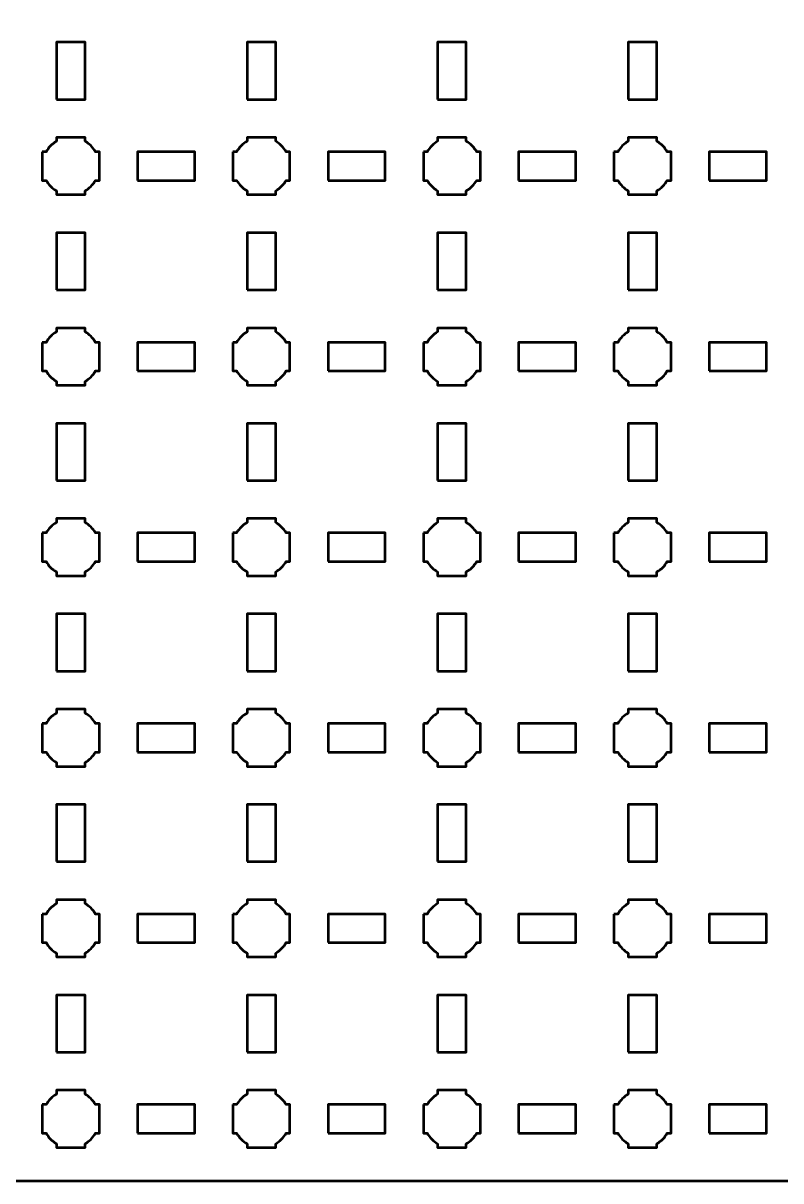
# Model space of a CAD drawing. Header units: centimetres. Extents: x -40.1 to 19.1, y -39.5 to 9.8.
# Drawn here: x 4 to 11.95, y -39.5 to -27.35 of the extents above; entities that cross this region are included whole.
import ezdxf

# ---------------------------------------------------------------- set-up
doc = ezdxf.new("R2010")
doc.units = ezdxf.units.CM
doc.header["$MEASUREMENT"] = 0
doc.layers.add('Layer 1', color=7, linetype='Continuous')

msp = doc.modelspace()

# ---------------------------------------------------------------- linework, layer by layer
at = {"layer": 'Layer 1', "color": 250, "lineweight": 53}
for points in [[(4.35, -28.15), (4.65, -28.15), (4.65, -27.55), (4.35, -27.55), (4.35, -28.15)], [(6.35, -28.15), (6.65, -28.15), (6.65, -27.55), (6.35, -27.55), (6.35, -28.15)], [(8.35, -28.15), (8.65, -28.15), (8.65, -27.55), (8.35, -27.55), (8.35, -28.15)], [(10.35, -28.15), (10.65, -28.15), (10.65, -27.55), (10.35, -27.55), (10.35, -28.15)], [(5.2, -29), (5.8, -29), (5.8, -28.7), (5.2, -28.7), (5.2, -29)], [(7.2, -29), (7.8, -29), (7.8, -28.7), (7.2, -28.7), (7.2, -29)], [(9.2, -29), (9.8, -29), (9.8, -28.7), (9.2, -28.7), (9.2, -29)], [(11.2, -29), (11.8, -29), (11.8, -28.7), (11.2, -28.7), (11.2, -29)], [(4.35, -30.15), (4.65, -30.15), (4.65, -29.55), (4.35, -29.55), (4.35, -30.15)], [(6.35, -30.15), (6.65, -30.15), (6.65, -29.55), (6.35, -29.55), (6.35, -30.15)], [(8.35, -30.15), (8.65, -30.15), (8.65, -29.55), (8.35, -29.55), (8.35, -30.15)], [(10.35, -30.15), (10.65, -30.15), (10.65, -29.55), (10.35, -29.55), (10.35, -30.15)], [(5.2, -31), (5.8, -31), (5.8, -30.7), (5.2, -30.7), (5.2, -31)], [(7.2, -31), (7.8, -31), (7.8, -30.7), (7.2, -30.7), (7.2, -31)], [(9.2, -31), (9.8, -31), (9.8, -30.7), (9.2, -30.7), (9.2, -31)], [(11.2, -31), (11.8, -31), (11.8, -30.7), (11.2, -30.7), (11.2, -31)], [(4.35, -32.15), (4.65, -32.15), (4.65, -31.55), (4.35, -31.55), (4.35, -32.15)], [(6.35, -32.15), (6.65, -32.15), (6.65, -31.55), (6.35, -31.55), (6.35, -32.15)], [(8.35, -32.15), (8.65, -32.15), (8.65, -31.55), (8.35, -31.55), (8.35, -32.15)], [(10.35, -32.15), (10.65, -32.15), (10.65, -31.55), (10.35, -31.55), (10.35, -32.15)], [(5.2, -33), (5.8, -33), (5.8, -32.7), (5.2, -32.7), (5.2, -33)], [(7.2, -33), (7.8, -33), (7.8, -32.7), (7.2, -32.7), (7.2, -33)], [(9.2, -33), (9.8, -33), (9.8, -32.7), (9.2, -32.7), (9.2, -33)], [(11.2, -33), (11.8, -33), (11.8, -32.7), (11.2, -32.7), (11.2, -33)], [(4.35, -34.15), (4.65, -34.15), (4.65, -33.55), (4.35, -33.55), (4.35, -34.15)], [(6.35, -34.15), (6.65, -34.15), (6.65, -33.55), (6.35, -33.55), (6.35, -34.15)], [(8.35, -34.15), (8.65, -34.15), (8.65, -33.55), (8.35, -33.55), (8.35, -34.15)], [(10.35, -34.15), (10.65, -34.15), (10.65, -33.55), (10.35, -33.55), (10.35, -34.15)], [(5.2, -35), (5.8, -35), (5.8, -34.7), (5.2, -34.7), (5.2, -35)], [(7.2, -35), (7.8, -35), (7.8, -34.7), (7.2, -34.7), (7.2, -35)], [(9.2, -35), (9.8, -35), (9.8, -34.7), (9.2, -34.7), (9.2, -35)], [(11.2, -35), (11.8, -35), (11.8, -34.7), (11.2, -34.7), (11.2, -35)], [(4.35, -36.15), (4.65, -36.15), (4.65, -35.55), (4.35, -35.55), (4.35, -36.15)], [(6.35, -36.15), (6.65, -36.15), (6.65, -35.55), (6.35, -35.55), (6.35, -36.15)], [(8.35, -36.15), (8.65, -36.15), (8.65, -35.55), (8.35, -35.55), (8.35, -36.15)], [(10.35, -36.15), (10.65, -36.15), (10.65, -35.55), (10.35, -35.55), (10.35, -36.15)], [(5.2, -37), (5.8, -37), (5.8, -36.7), (5.2, -36.7), (5.2, -37)], [(7.2, -37), (7.8, -37), (7.8, -36.7), (7.2, -36.7), (7.2, -37)], [(9.2, -37), (9.8, -37), (9.8, -36.7), (9.2, -36.7), (9.2, -37)], [(11.2, -37), (11.8, -37), (11.8, -36.7), (11.2, -36.7), (11.2, -37)], [(4.35, -38.15), (4.65, -38.15), (4.65, -37.55), (4.35, -37.55), (4.35, -38.15)], [(6.35, -38.15), (6.65, -38.15), (6.65, -37.55), (6.35, -37.55), (6.35, -38.15)], [(8.35, -38.15), (8.65, -38.15), (8.65, -37.55), (8.35, -37.55), (8.35, -38.15)], [(10.35, -38.15), (10.65, -38.15), (10.65, -37.55), (10.35, -37.55), (10.35, -38.15)], [(5.2, -39), (5.8, -39), (5.8, -38.7), (5.2, -38.7), (5.2, -39)], [(7.2, -39), (7.8, -39), (7.8, -38.7), (7.2, -38.7), (7.2, -39)], [(9.2, -39), (9.8, -39), (9.8, -38.7), (9.2, -38.7), (9.2, -39)], [(11.2, -39), (11.8, -39), (11.8, -38.7), (11.2, -38.7), (11.2, -39)]]:
    msp.add_lwpolyline(points, close=True, dxfattribs=at)
msp.add_open_spline([(-40.15, -39), (-40.15, -39), (-40.15, 9.3), (-40.15, 9.3), (-40.15, 9.3), (-40.15, 9.57609), (-39.92609, 9.8), (-39.65, 9.8), (-39.65, 9.8), (-39.65, 9.8), (18.65, 9.8), (18.65, 9.8), (18.65, 9.8), (18.92609, 9.8), (19.15, 9.57609), (19.15, 9.3), (19.15, 9.3), (19.15, 9.3), (19.15, -39), (19.15, -39), (19.15, -39), (19.15, -39.27609), (18.92609, -39.5), (18.65, -39.5), (18.65, -39.5), (18.65, -39.5), (-39.65, -39.5), (-39.65, -39.5), (-39.65, -39.5), (-39.92609, -39.5), (-40.15, -39.27609), (-40.15, -39)], degree=3, knots=[0, 0, 0, 0, 0.125, 0.125, 0.125, 0.125, 0.25, 0.25, 0.25, 0.25, 0.375, 0.375, 0.375, 0.375, 0.5, 0.5, 0.5, 0.5, 0.625, 0.625, 0.625, 0.625, 0.75, 0.75, 0.75, 0.75, 0.875, 0.875, 0.875, 0.875, 1, 1, 1, 1], dxfattribs=at)
at = {"layer": 'Layer 1', "lineweight": 53}
for points in [[(4.2, -28.7), (4.2, -28.7), (4.24015, -28.7), (4.24015, -28.7), (4.24015, -28.7), (4.2665, -28.65447), (4.30447, -28.6165), (4.35, -28.59015), (4.35, -28.59015), (4.35, -28.59015), (4.35, -28.55), (4.35, -28.55), (4.35, -28.55), (4.35, -28.55), (4.5, -28.55), (4.5, -28.55), (4.5, -28.55), (4.5, -28.55), (4.65, -28.55), (4.65, -28.55), (4.65, -28.55), (4.65, -28.55), (4.65, -28.59015), (4.65, -28.59015), (4.65, -28.59015), (4.69553, -28.6165), (4.7335, -28.65447), (4.75985, -28.7), (4.75985, -28.7), (4.75985, -28.7), (4.8, -28.7), (4.8, -28.7), (4.8, -28.7), (4.8, -28.7), (4.8, -28.85), (4.8, -28.85), (4.8, -28.85), (4.8, -28.85), (4.8, -29), (4.8, -29), (4.8, -29), (4.8, -29), (4.75985, -29), (4.75985, -29), (4.75985, -29), (4.7335, -29.04553), (4.69553, -29.0835), (4.65, -29.10985), (4.65, -29.10985), (4.65, -29.10985), (4.65, -29.15), (4.65, -29.15), (4.65, -29.15), (4.65, -29.15), (4.5, -29.15), (4.5, -29.15), (4.5, -29.15), (4.5, -29.15), (4.35, -29.15), (4.35, -29.15), (4.35, -29.15), (4.35, -29.15), (4.35, -29.10985), (4.35, -29.10985), (4.35, -29.10985), (4.30447, -29.0835), (4.2665, -29.04553), (4.24015, -29), (4.24015, -29), (4.24015, -29), (4.2, -29), (4.2, -29), (4.2, -29), (4.2, -29), (4.2, -28.85), (4.2, -28.85), (4.2, -28.85), (4.2, -28.85), (4.2, -28.7), (4.2, -28.7)], [(6.2, -28.7), (6.2, -28.7), (6.24015, -28.7), (6.24015, -28.7), (6.24015, -28.7), (6.2665, -28.65447), (6.30447, -28.6165), (6.35, -28.59015), (6.35, -28.59015), (6.35, -28.59015), (6.35, -28.55), (6.35, -28.55), (6.35, -28.55), (6.35, -28.55), (6.5, -28.55), (6.5, -28.55), (6.5, -28.55), (6.5, -28.55), (6.65, -28.55), (6.65, -28.55), (6.65, -28.55), (6.65, -28.55), (6.65, -28.59015), (6.65, -28.59015), (6.65, -28.59015), (6.69553, -28.6165), (6.7335, -28.65447), (6.75985, -28.7), (6.75985, -28.7), (6.75985, -28.7), (6.8, -28.7), (6.8, -28.7), (6.8, -28.7), (6.8, -28.7), (6.8, -28.85), (6.8, -28.85), (6.8, -28.85), (6.8, -28.85), (6.8, -29), (6.8, -29), (6.8, -29), (6.8, -29), (6.75985, -29), (6.75985, -29), (6.75985, -29), (6.7335, -29.04553), (6.69553, -29.0835), (6.65, -29.10985), (6.65, -29.10985), (6.65, -29.10985), (6.65, -29.15), (6.65, -29.15), (6.65, -29.15), (6.65, -29.15), (6.5, -29.15), (6.5, -29.15), (6.5, -29.15), (6.5, -29.15), (6.35, -29.15), (6.35, -29.15), (6.35, -29.15), (6.35, -29.15), (6.35, -29.10985), (6.35, -29.10985), (6.35, -29.10985), (6.30447, -29.0835), (6.2665, -29.04553), (6.24015, -29), (6.24015, -29), (6.24015, -29), (6.2, -29), (6.2, -29), (6.2, -29), (6.2, -29), (6.2, -28.85), (6.2, -28.85), (6.2, -28.85), (6.2, -28.85), (6.2, -28.7), (6.2, -28.7)], [(8.2, -28.7), (8.2, -28.7), (8.24015, -28.7), (8.24015, -28.7), (8.24015, -28.7), (8.2665, -28.65447), (8.30447, -28.6165), (8.35, -28.59015), (8.35, -28.59015), (8.35, -28.59015), (8.35, -28.55), (8.35, -28.55), (8.35, -28.55), (8.35, -28.55), (8.5, -28.55), (8.5, -28.55), (8.5, -28.55), (8.5, -28.55), (8.65, -28.55), (8.65, -28.55), (8.65, -28.55), (8.65, -28.55), (8.65, -28.59015), (8.65, -28.59015), (8.65, -28.59015), (8.69553, -28.6165), (8.7335, -28.65447), (8.75985, -28.7), (8.75985, -28.7), (8.75985, -28.7), (8.8, -28.7), (8.8, -28.7), (8.8, -28.7), (8.8, -28.7), (8.8, -28.85), (8.8, -28.85), (8.8, -28.85), (8.8, -28.85), (8.8, -29), (8.8, -29), (8.8, -29), (8.8, -29), (8.75985, -29), (8.75985, -29), (8.75985, -29), (8.7335, -29.04553), (8.69553, -29.0835), (8.65, -29.10985), (8.65, -29.10985), (8.65, -29.10985), (8.65, -29.15), (8.65, -29.15), (8.65, -29.15), (8.65, -29.15), (8.5, -29.15), (8.5, -29.15), (8.5, -29.15), (8.5, -29.15), (8.35, -29.15), (8.35, -29.15), (8.35, -29.15), (8.35, -29.15), (8.35, -29.10985), (8.35, -29.10985), (8.35, -29.10985), (8.30447, -29.0835), (8.2665, -29.04553), (8.24015, -29), (8.24015, -29), (8.24015, -29), (8.2, -29), (8.2, -29), (8.2, -29), (8.2, -29), (8.2, -28.85), (8.2, -28.85), (8.2, -28.85), (8.2, -28.85), (8.2, -28.7), (8.2, -28.7)], [(10.2, -28.7), (10.2, -28.7), (10.24015, -28.7), (10.24015, -28.7), (10.24015, -28.7), (10.2665, -28.65447), (10.30447, -28.6165), (10.35, -28.59015), (10.35, -28.59015), (10.35, -28.59015), (10.35, -28.55), (10.35, -28.55), (10.35, -28.55), (10.35, -28.55), (10.5, -28.55), (10.5, -28.55), (10.5, -28.55), (10.5, -28.55), (10.65, -28.55), (10.65, -28.55), (10.65, -28.55), (10.65, -28.55), (10.65, -28.59015), (10.65, -28.59015), (10.65, -28.59015), (10.69553, -28.6165), (10.7335, -28.65447), (10.75985, -28.7), (10.75985, -28.7), (10.75985, -28.7), (10.8, -28.7), (10.8, -28.7), (10.8, -28.7), (10.8, -28.7), (10.8, -28.85), (10.8, -28.85), (10.8, -28.85), (10.8, -28.85), (10.8, -29), (10.8, -29), (10.8, -29), (10.8, -29), (10.75985, -29), (10.75985, -29), (10.75985, -29), (10.7335, -29.04553), (10.69553, -29.0835), (10.65, -29.10985), (10.65, -29.10985), (10.65, -29.10985), (10.65, -29.15), (10.65, -29.15), (10.65, -29.15), (10.65, -29.15), (10.5, -29.15), (10.5, -29.15), (10.5, -29.15), (10.5, -29.15), (10.35, -29.15), (10.35, -29.15), (10.35, -29.15), (10.35, -29.15), (10.35, -29.10985), (10.35, -29.10985), (10.35, -29.10985), (10.30447, -29.0835), (10.2665, -29.04553), (10.24015, -29), (10.24015, -29), (10.24015, -29), (10.2, -29), (10.2, -29), (10.2, -29), (10.2, -29), (10.2, -28.85), (10.2, -28.85), (10.2, -28.85), (10.2, -28.85), (10.2, -28.7), (10.2, -28.7)], [(4.2, -30.7), (4.2, -30.7), (4.24015, -30.7), (4.24015, -30.7), (4.24015, -30.7), (4.2665, -30.65447), (4.30447, -30.6165), (4.35, -30.59015), (4.35, -30.59015), (4.35, -30.59015), (4.35, -30.55), (4.35, -30.55), (4.35, -30.55), (4.35, -30.55), (4.5, -30.55), (4.5, -30.55), (4.5, -30.55), (4.5, -30.55), (4.65, -30.55), (4.65, -30.55), (4.65, -30.55), (4.65, -30.55), (4.65, -30.59015), (4.65, -30.59015), (4.65, -30.59015), (4.69553, -30.6165), (4.7335, -30.65447), (4.75985, -30.7), (4.75985, -30.7), (4.75985, -30.7), (4.8, -30.7), (4.8, -30.7), (4.8, -30.7), (4.8, -30.7), (4.8, -30.85), (4.8, -30.85), (4.8, -30.85), (4.8, -30.85), (4.8, -31), (4.8, -31), (4.8, -31), (4.8, -31), (4.75985, -31), (4.75985, -31), (4.75985, -31), (4.7335, -31.04553), (4.69553, -31.0835), (4.65, -31.10985), (4.65, -31.10985), (4.65, -31.10985), (4.65, -31.15), (4.65, -31.15), (4.65, -31.15), (4.65, -31.15), (4.5, -31.15), (4.5, -31.15), (4.5, -31.15), (4.5, -31.15), (4.35, -31.15), (4.35, -31.15), (4.35, -31.15), (4.35, -31.15), (4.35, -31.10985), (4.35, -31.10985), (4.35, -31.10985), (4.30447, -31.0835), (4.2665, -31.04553), (4.24015, -31), (4.24015, -31), (4.24015, -31), (4.2, -31), (4.2, -31), (4.2, -31), (4.2, -31), (4.2, -30.85), (4.2, -30.85), (4.2, -30.85), (4.2, -30.85), (4.2, -30.7), (4.2, -30.7)], [(6.2, -30.7), (6.2, -30.7), (6.24015, -30.7), (6.24015, -30.7), (6.24015, -30.7), (6.2665, -30.65447), (6.30447, -30.6165), (6.35, -30.59015), (6.35, -30.59015), (6.35, -30.59015), (6.35, -30.55), (6.35, -30.55), (6.35, -30.55), (6.35, -30.55), (6.5, -30.55), (6.5, -30.55), (6.5, -30.55), (6.5, -30.55), (6.65, -30.55), (6.65, -30.55), (6.65, -30.55), (6.65, -30.55), (6.65, -30.59015), (6.65, -30.59015), (6.65, -30.59015), (6.69553, -30.6165), (6.7335, -30.65447), (6.75985, -30.7), (6.75985, -30.7), (6.75985, -30.7), (6.8, -30.7), (6.8, -30.7), (6.8, -30.7), (6.8, -30.7), (6.8, -30.85), (6.8, -30.85), (6.8, -30.85), (6.8, -30.85), (6.8, -31), (6.8, -31), (6.8, -31), (6.8, -31), (6.75985, -31), (6.75985, -31), (6.75985, -31), (6.7335, -31.04553), (6.69553, -31.0835), (6.65, -31.10985), (6.65, -31.10985), (6.65, -31.10985), (6.65, -31.15), (6.65, -31.15), (6.65, -31.15), (6.65, -31.15), (6.5, -31.15), (6.5, -31.15), (6.5, -31.15), (6.5, -31.15), (6.35, -31.15), (6.35, -31.15), (6.35, -31.15), (6.35, -31.15), (6.35, -31.10985), (6.35, -31.10985), (6.35, -31.10985), (6.30447, -31.0835), (6.2665, -31.04553), (6.24015, -31), (6.24015, -31), (6.24015, -31), (6.2, -31), (6.2, -31), (6.2, -31), (6.2, -31), (6.2, -30.85), (6.2, -30.85), (6.2, -30.85), (6.2, -30.85), (6.2, -30.7), (6.2, -30.7)], [(8.2, -30.7), (8.2, -30.7), (8.24015, -30.7), (8.24015, -30.7), (8.24015, -30.7), (8.2665, -30.65447), (8.30447, -30.6165), (8.35, -30.59015), (8.35, -30.59015), (8.35, -30.59015), (8.35, -30.55), (8.35, -30.55), (8.35, -30.55), (8.35, -30.55), (8.5, -30.55), (8.5, -30.55), (8.5, -30.55), (8.5, -30.55), (8.65, -30.55), (8.65, -30.55), (8.65, -30.55), (8.65, -30.55), (8.65, -30.59015), (8.65, -30.59015), (8.65, -30.59015), (8.69553, -30.6165), (8.7335, -30.65447), (8.75985, -30.7), (8.75985, -30.7), (8.75985, -30.7), (8.8, -30.7), (8.8, -30.7), (8.8, -30.7), (8.8, -30.7), (8.8, -30.85), (8.8, -30.85), (8.8, -30.85), (8.8, -30.85), (8.8, -31), (8.8, -31), (8.8, -31), (8.8, -31), (8.75985, -31), (8.75985, -31), (8.75985, -31), (8.7335, -31.04553), (8.69553, -31.0835), (8.65, -31.10985), (8.65, -31.10985), (8.65, -31.10985), (8.65, -31.15), (8.65, -31.15), (8.65, -31.15), (8.65, -31.15), (8.5, -31.15), (8.5, -31.15), (8.5, -31.15), (8.5, -31.15), (8.35, -31.15), (8.35, -31.15), (8.35, -31.15), (8.35, -31.15), (8.35, -31.10985), (8.35, -31.10985), (8.35, -31.10985), (8.30447, -31.0835), (8.2665, -31.04553), (8.24015, -31), (8.24015, -31), (8.24015, -31), (8.2, -31), (8.2, -31), (8.2, -31), (8.2, -31), (8.2, -30.85), (8.2, -30.85), (8.2, -30.85), (8.2, -30.85), (8.2, -30.7), (8.2, -30.7)], [(10.2, -30.7), (10.2, -30.7), (10.24015, -30.7), (10.24015, -30.7), (10.24015, -30.7), (10.2665, -30.65447), (10.30447, -30.6165), (10.35, -30.59015), (10.35, -30.59015), (10.35, -30.59015), (10.35, -30.55), (10.35, -30.55), (10.35, -30.55), (10.35, -30.55), (10.5, -30.55), (10.5, -30.55), (10.5, -30.55), (10.5, -30.55), (10.65, -30.55), (10.65, -30.55), (10.65, -30.55), (10.65, -30.55), (10.65, -30.59015), (10.65, -30.59015), (10.65, -30.59015), (10.69553, -30.6165), (10.7335, -30.65447), (10.75985, -30.7), (10.75985, -30.7), (10.75985, -30.7), (10.8, -30.7), (10.8, -30.7), (10.8, -30.7), (10.8, -30.7), (10.8, -30.85), (10.8, -30.85), (10.8, -30.85), (10.8, -30.85), (10.8, -31), (10.8, -31), (10.8, -31), (10.8, -31), (10.75985, -31), (10.75985, -31), (10.75985, -31), (10.7335, -31.04553), (10.69553, -31.0835), (10.65, -31.10985), (10.65, -31.10985), (10.65, -31.10985), (10.65, -31.15), (10.65, -31.15), (10.65, -31.15), (10.65, -31.15), (10.5, -31.15), (10.5, -31.15), (10.5, -31.15), (10.5, -31.15), (10.35, -31.15), (10.35, -31.15), (10.35, -31.15), (10.35, -31.15), (10.35, -31.10985), (10.35, -31.10985), (10.35, -31.10985), (10.30447, -31.0835), (10.2665, -31.04553), (10.24015, -31), (10.24015, -31), (10.24015, -31), (10.2, -31), (10.2, -31), (10.2, -31), (10.2, -31), (10.2, -30.85), (10.2, -30.85), (10.2, -30.85), (10.2, -30.85), (10.2, -30.7), (10.2, -30.7)], [(4.2, -32.7), (4.2, -32.7), (4.24015, -32.7), (4.24015, -32.7), (4.24015, -32.7), (4.2665, -32.65447), (4.30447, -32.6165), (4.35, -32.59015), (4.35, -32.59015), (4.35, -32.59015), (4.35, -32.55), (4.35, -32.55), (4.35, -32.55), (4.35, -32.55), (4.5, -32.55), (4.5, -32.55), (4.5, -32.55), (4.5, -32.55), (4.65, -32.55), (4.65, -32.55), (4.65, -32.55), (4.65, -32.55), (4.65, -32.59015), (4.65, -32.59015), (4.65, -32.59015), (4.69553, -32.6165), (4.7335, -32.65447), (4.75985, -32.7), (4.75985, -32.7), (4.75985, -32.7), (4.8, -32.7), (4.8, -32.7), (4.8, -32.7), (4.8, -32.7), (4.8, -32.85), (4.8, -32.85), (4.8, -32.85), (4.8, -32.85), (4.8, -33), (4.8, -33), (4.8, -33), (4.8, -33), (4.75985, -33), (4.75985, -33), (4.75985, -33), (4.7335, -33.04553), (4.69553, -33.0835), (4.65, -33.10985), (4.65, -33.10985), (4.65, -33.10985), (4.65, -33.15), (4.65, -33.15), (4.65, -33.15), (4.65, -33.15), (4.5, -33.15), (4.5, -33.15), (4.5, -33.15), (4.5, -33.15), (4.35, -33.15), (4.35, -33.15), (4.35, -33.15), (4.35, -33.15), (4.35, -33.10985), (4.35, -33.10985), (4.35, -33.10985), (4.30447, -33.0835), (4.2665, -33.04553), (4.24015, -33), (4.24015, -33), (4.24015, -33), (4.2, -33), (4.2, -33), (4.2, -33), (4.2, -33), (4.2, -32.85), (4.2, -32.85), (4.2, -32.85), (4.2, -32.85), (4.2, -32.7), (4.2, -32.7)], [(6.2, -32.7), (6.2, -32.7), (6.24015, -32.7), (6.24015, -32.7), (6.24015, -32.7), (6.2665, -32.65447), (6.30447, -32.6165), (6.35, -32.59015), (6.35, -32.59015), (6.35, -32.59015), (6.35, -32.55), (6.35, -32.55), (6.35, -32.55), (6.35, -32.55), (6.5, -32.55), (6.5, -32.55), (6.5, -32.55), (6.5, -32.55), (6.65, -32.55), (6.65, -32.55), (6.65, -32.55), (6.65, -32.55), (6.65, -32.59015), (6.65, -32.59015), (6.65, -32.59015), (6.69553, -32.6165), (6.7335, -32.65447), (6.75985, -32.7), (6.75985, -32.7), (6.75985, -32.7), (6.8, -32.7), (6.8, -32.7), (6.8, -32.7), (6.8, -32.7), (6.8, -32.85), (6.8, -32.85), (6.8, -32.85), (6.8, -32.85), (6.8, -33), (6.8, -33), (6.8, -33), (6.8, -33), (6.75985, -33), (6.75985, -33), (6.75985, -33), (6.7335, -33.04553), (6.69553, -33.0835), (6.65, -33.10985), (6.65, -33.10985), (6.65, -33.10985), (6.65, -33.15), (6.65, -33.15), (6.65, -33.15), (6.65, -33.15), (6.5, -33.15), (6.5, -33.15), (6.5, -33.15), (6.5, -33.15), (6.35, -33.15), (6.35, -33.15), (6.35, -33.15), (6.35, -33.15), (6.35, -33.10985), (6.35, -33.10985), (6.35, -33.10985), (6.30447, -33.0835), (6.2665, -33.04553), (6.24015, -33), (6.24015, -33), (6.24015, -33), (6.2, -33), (6.2, -33), (6.2, -33), (6.2, -33), (6.2, -32.85), (6.2, -32.85), (6.2, -32.85), (6.2, -32.85), (6.2, -32.7), (6.2, -32.7)], [(8.2, -32.7), (8.2, -32.7), (8.24015, -32.7), (8.24015, -32.7), (8.24015, -32.7), (8.2665, -32.65447), (8.30447, -32.6165), (8.35, -32.59015), (8.35, -32.59015), (8.35, -32.59015), (8.35, -32.55), (8.35, -32.55), (8.35, -32.55), (8.35, -32.55), (8.5, -32.55), (8.5, -32.55), (8.5, -32.55), (8.5, -32.55), (8.65, -32.55), (8.65, -32.55), (8.65, -32.55), (8.65, -32.55), (8.65, -32.59015), (8.65, -32.59015), (8.65, -32.59015), (8.69553, -32.6165), (8.7335, -32.65447), (8.75985, -32.7), (8.75985, -32.7), (8.75985, -32.7), (8.8, -32.7), (8.8, -32.7), (8.8, -32.7), (8.8, -32.7), (8.8, -32.85), (8.8, -32.85), (8.8, -32.85), (8.8, -32.85), (8.8, -33), (8.8, -33), (8.8, -33), (8.8, -33), (8.75985, -33), (8.75985, -33), (8.75985, -33), (8.7335, -33.04553), (8.69553, -33.0835), (8.65, -33.10985), (8.65, -33.10985), (8.65, -33.10985), (8.65, -33.15), (8.65, -33.15), (8.65, -33.15), (8.65, -33.15), (8.5, -33.15), (8.5, -33.15), (8.5, -33.15), (8.5, -33.15), (8.35, -33.15), (8.35, -33.15), (8.35, -33.15), (8.35, -33.15), (8.35, -33.10985), (8.35, -33.10985), (8.35, -33.10985), (8.30447, -33.0835), (8.2665, -33.04553), (8.24015, -33), (8.24015, -33), (8.24015, -33), (8.2, -33), (8.2, -33), (8.2, -33), (8.2, -33), (8.2, -32.85), (8.2, -32.85), (8.2, -32.85), (8.2, -32.85), (8.2, -32.7), (8.2, -32.7)], [(10.2, -32.7), (10.2, -32.7), (10.24015, -32.7), (10.24015, -32.7), (10.24015, -32.7), (10.2665, -32.65447), (10.30447, -32.6165), (10.35, -32.59015), (10.35, -32.59015), (10.35, -32.59015), (10.35, -32.55), (10.35, -32.55), (10.35, -32.55), (10.35, -32.55), (10.5, -32.55), (10.5, -32.55), (10.5, -32.55), (10.5, -32.55), (10.65, -32.55), (10.65, -32.55), (10.65, -32.55), (10.65, -32.55), (10.65, -32.59015), (10.65, -32.59015), (10.65, -32.59015), (10.69553, -32.6165), (10.7335, -32.65447), (10.75985, -32.7), (10.75985, -32.7), (10.75985, -32.7), (10.8, -32.7), (10.8, -32.7), (10.8, -32.7), (10.8, -32.7), (10.8, -32.85), (10.8, -32.85), (10.8, -32.85), (10.8, -32.85), (10.8, -33), (10.8, -33), (10.8, -33), (10.8, -33), (10.75985, -33), (10.75985, -33), (10.75985, -33), (10.7335, -33.04553), (10.69553, -33.0835), (10.65, -33.10985), (10.65, -33.10985), (10.65, -33.10985), (10.65, -33.15), (10.65, -33.15), (10.65, -33.15), (10.65, -33.15), (10.5, -33.15), (10.5, -33.15), (10.5, -33.15), (10.5, -33.15), (10.35, -33.15), (10.35, -33.15), (10.35, -33.15), (10.35, -33.15), (10.35, -33.10985), (10.35, -33.10985), (10.35, -33.10985), (10.30447, -33.0835), (10.2665, -33.04553), (10.24015, -33), (10.24015, -33), (10.24015, -33), (10.2, -33), (10.2, -33), (10.2, -33), (10.2, -33), (10.2, -32.85), (10.2, -32.85), (10.2, -32.85), (10.2, -32.85), (10.2, -32.7), (10.2, -32.7)], [(4.2, -34.7), (4.2, -34.7), (4.24015, -34.7), (4.24015, -34.7), (4.24015, -34.7), (4.2665, -34.65447), (4.30447, -34.6165), (4.35, -34.59015), (4.35, -34.59015), (4.35, -34.59015), (4.35, -34.55), (4.35, -34.55), (4.35, -34.55), (4.35, -34.55), (4.5, -34.55), (4.5, -34.55), (4.5, -34.55), (4.5, -34.55), (4.65, -34.55), (4.65, -34.55), (4.65, -34.55), (4.65, -34.55), (4.65, -34.59015), (4.65, -34.59015), (4.65, -34.59015), (4.69553, -34.6165), (4.7335, -34.65447), (4.75985, -34.7), (4.75985, -34.7), (4.75985, -34.7), (4.8, -34.7), (4.8, -34.7), (4.8, -34.7), (4.8, -34.7), (4.8, -34.85), (4.8, -34.85), (4.8, -34.85), (4.8, -34.85), (4.8, -35), (4.8, -35), (4.8, -35), (4.8, -35), (4.75985, -35), (4.75985, -35), (4.75985, -35), (4.7335, -35.04553), (4.69553, -35.0835), (4.65, -35.10985), (4.65, -35.10985), (4.65, -35.10985), (4.65, -35.15), (4.65, -35.15), (4.65, -35.15), (4.65, -35.15), (4.5, -35.15), (4.5, -35.15), (4.5, -35.15), (4.5, -35.15), (4.35, -35.15), (4.35, -35.15), (4.35, -35.15), (4.35, -35.15), (4.35, -35.10985), (4.35, -35.10985), (4.35, -35.10985), (4.30447, -35.0835), (4.2665, -35.04553), (4.24015, -35), (4.24015, -35), (4.24015, -35), (4.2, -35), (4.2, -35), (4.2, -35), (4.2, -35), (4.2, -34.85), (4.2, -34.85), (4.2, -34.85), (4.2, -34.85), (4.2, -34.7), (4.2, -34.7)], [(6.2, -34.7), (6.2, -34.7), (6.24015, -34.7), (6.24015, -34.7), (6.24015, -34.7), (6.2665, -34.65447), (6.30447, -34.6165), (6.35, -34.59015), (6.35, -34.59015), (6.35, -34.59015), (6.35, -34.55), (6.35, -34.55), (6.35, -34.55), (6.35, -34.55), (6.5, -34.55), (6.5, -34.55), (6.5, -34.55), (6.5, -34.55), (6.65, -34.55), (6.65, -34.55), (6.65, -34.55), (6.65, -34.55), (6.65, -34.59015), (6.65, -34.59015), (6.65, -34.59015), (6.69553, -34.6165), (6.7335, -34.65447), (6.75985, -34.7), (6.75985, -34.7), (6.75985, -34.7), (6.8, -34.7), (6.8, -34.7), (6.8, -34.7), (6.8, -34.7), (6.8, -34.85), (6.8, -34.85), (6.8, -34.85), (6.8, -34.85), (6.8, -35), (6.8, -35), (6.8, -35), (6.8, -35), (6.75985, -35), (6.75985, -35), (6.75985, -35), (6.7335, -35.04553), (6.69553, -35.0835), (6.65, -35.10985), (6.65, -35.10985), (6.65, -35.10985), (6.65, -35.15), (6.65, -35.15), (6.65, -35.15), (6.65, -35.15), (6.5, -35.15), (6.5, -35.15), (6.5, -35.15), (6.5, -35.15), (6.35, -35.15), (6.35, -35.15), (6.35, -35.15), (6.35, -35.15), (6.35, -35.10985), (6.35, -35.10985), (6.35, -35.10985), (6.30447, -35.0835), (6.2665, -35.04553), (6.24015, -35), (6.24015, -35), (6.24015, -35), (6.2, -35), (6.2, -35), (6.2, -35), (6.2, -35), (6.2, -34.85), (6.2, -34.85), (6.2, -34.85), (6.2, -34.85), (6.2, -34.7), (6.2, -34.7)], [(8.2, -34.7), (8.2, -34.7), (8.24015, -34.7), (8.24015, -34.7), (8.24015, -34.7), (8.2665, -34.65447), (8.30447, -34.6165), (8.35, -34.59015), (8.35, -34.59015), (8.35, -34.59015), (8.35, -34.55), (8.35, -34.55), (8.35, -34.55), (8.35, -34.55), (8.5, -34.55), (8.5, -34.55), (8.5, -34.55), (8.5, -34.55), (8.65, -34.55), (8.65, -34.55), (8.65, -34.55), (8.65, -34.55), (8.65, -34.59015), (8.65, -34.59015), (8.65, -34.59015), (8.69553, -34.6165), (8.7335, -34.65447), (8.75985, -34.7), (8.75985, -34.7), (8.75985, -34.7), (8.8, -34.7), (8.8, -34.7), (8.8, -34.7), (8.8, -34.7), (8.8, -34.85), (8.8, -34.85), (8.8, -34.85), (8.8, -34.85), (8.8, -35), (8.8, -35), (8.8, -35), (8.8, -35), (8.75985, -35), (8.75985, -35), (8.75985, -35), (8.7335, -35.04553), (8.69553, -35.0835), (8.65, -35.10985), (8.65, -35.10985), (8.65, -35.10985), (8.65, -35.15), (8.65, -35.15), (8.65, -35.15), (8.65, -35.15), (8.5, -35.15), (8.5, -35.15), (8.5, -35.15), (8.5, -35.15), (8.35, -35.15), (8.35, -35.15), (8.35, -35.15), (8.35, -35.15), (8.35, -35.10985), (8.35, -35.10985), (8.35, -35.10985), (8.30447, -35.0835), (8.2665, -35.04553), (8.24015, -35), (8.24015, -35), (8.24015, -35), (8.2, -35), (8.2, -35), (8.2, -35), (8.2, -35), (8.2, -34.85), (8.2, -34.85), (8.2, -34.85), (8.2, -34.85), (8.2, -34.7), (8.2, -34.7)], [(10.2, -34.7), (10.2, -34.7), (10.24015, -34.7), (10.24015, -34.7), (10.24015, -34.7), (10.2665, -34.65447), (10.30447, -34.6165), (10.35, -34.59015), (10.35, -34.59015), (10.35, -34.59015), (10.35, -34.55), (10.35, -34.55), (10.35, -34.55), (10.35, -34.55), (10.5, -34.55), (10.5, -34.55), (10.5, -34.55), (10.5, -34.55), (10.65, -34.55), (10.65, -34.55), (10.65, -34.55), (10.65, -34.55), (10.65, -34.59015), (10.65, -34.59015), (10.65, -34.59015), (10.69553, -34.6165), (10.7335, -34.65447), (10.75985, -34.7), (10.75985, -34.7), (10.75985, -34.7), (10.8, -34.7), (10.8, -34.7), (10.8, -34.7), (10.8, -34.7), (10.8, -34.85), (10.8, -34.85), (10.8, -34.85), (10.8, -34.85), (10.8, -35), (10.8, -35), (10.8, -35), (10.8, -35), (10.75985, -35), (10.75985, -35), (10.75985, -35), (10.7335, -35.04553), (10.69553, -35.0835), (10.65, -35.10985), (10.65, -35.10985), (10.65, -35.10985), (10.65, -35.15), (10.65, -35.15), (10.65, -35.15), (10.65, -35.15), (10.5, -35.15), (10.5, -35.15), (10.5, -35.15), (10.5, -35.15), (10.35, -35.15), (10.35, -35.15), (10.35, -35.15), (10.35, -35.15), (10.35, -35.10985), (10.35, -35.10985), (10.35, -35.10985), (10.30447, -35.0835), (10.2665, -35.04553), (10.24015, -35), (10.24015, -35), (10.24015, -35), (10.2, -35), (10.2, -35), (10.2, -35), (10.2, -35), (10.2, -34.85), (10.2, -34.85), (10.2, -34.85), (10.2, -34.85), (10.2, -34.7), (10.2, -34.7)], [(4.2, -36.7), (4.2, -36.7), (4.24015, -36.7), (4.24015, -36.7), (4.24015, -36.7), (4.2665, -36.65447), (4.30447, -36.6165), (4.35, -36.59015), (4.35, -36.59015), (4.35, -36.59015), (4.35, -36.55), (4.35, -36.55), (4.35, -36.55), (4.35, -36.55), (4.5, -36.55), (4.5, -36.55), (4.5, -36.55), (4.5, -36.55), (4.65, -36.55), (4.65, -36.55), (4.65, -36.55), (4.65, -36.55), (4.65, -36.59015), (4.65, -36.59015), (4.65, -36.59015), (4.69553, -36.6165), (4.7335, -36.65447), (4.75985, -36.7), (4.75985, -36.7), (4.75985, -36.7), (4.8, -36.7), (4.8, -36.7), (4.8, -36.7), (4.8, -36.7), (4.8, -36.85), (4.8, -36.85), (4.8, -36.85), (4.8, -36.85), (4.8, -37), (4.8, -37), (4.8, -37), (4.8, -37), (4.75985, -37), (4.75985, -37), (4.75985, -37), (4.7335, -37.04553), (4.69553, -37.0835), (4.65, -37.10985), (4.65, -37.10985), (4.65, -37.10985), (4.65, -37.15), (4.65, -37.15), (4.65, -37.15), (4.65, -37.15), (4.5, -37.15), (4.5, -37.15), (4.5, -37.15), (4.5, -37.15), (4.35, -37.15), (4.35, -37.15), (4.35, -37.15), (4.35, -37.15), (4.35, -37.10985), (4.35, -37.10985), (4.35, -37.10985), (4.30447, -37.0835), (4.2665, -37.04553), (4.24015, -37), (4.24015, -37), (4.24015, -37), (4.2, -37), (4.2, -37), (4.2, -37), (4.2, -37), (4.2, -36.85), (4.2, -36.85), (4.2, -36.85), (4.2, -36.85), (4.2, -36.7), (4.2, -36.7)], [(6.2, -36.7), (6.2, -36.7), (6.24015, -36.7), (6.24015, -36.7), (6.24015, -36.7), (6.2665, -36.65447), (6.30447, -36.6165), (6.35, -36.59015), (6.35, -36.59015), (6.35, -36.59015), (6.35, -36.55), (6.35, -36.55), (6.35, -36.55), (6.35, -36.55), (6.5, -36.55), (6.5, -36.55), (6.5, -36.55), (6.5, -36.55), (6.65, -36.55), (6.65, -36.55), (6.65, -36.55), (6.65, -36.55), (6.65, -36.59015), (6.65, -36.59015), (6.65, -36.59015), (6.69553, -36.6165), (6.7335, -36.65447), (6.75985, -36.7), (6.75985, -36.7), (6.75985, -36.7), (6.8, -36.7), (6.8, -36.7), (6.8, -36.7), (6.8, -36.7), (6.8, -36.85), (6.8, -36.85), (6.8, -36.85), (6.8, -36.85), (6.8, -37), (6.8, -37), (6.8, -37), (6.8, -37), (6.75985, -37), (6.75985, -37), (6.75985, -37), (6.7335, -37.04553), (6.69553, -37.0835), (6.65, -37.10985), (6.65, -37.10985), (6.65, -37.10985), (6.65, -37.15), (6.65, -37.15), (6.65, -37.15), (6.65, -37.15), (6.5, -37.15), (6.5, -37.15), (6.5, -37.15), (6.5, -37.15), (6.35, -37.15), (6.35, -37.15), (6.35, -37.15), (6.35, -37.15), (6.35, -37.10985), (6.35, -37.10985), (6.35, -37.10985), (6.30447, -37.0835), (6.2665, -37.04553), (6.24015, -37), (6.24015, -37), (6.24015, -37), (6.2, -37), (6.2, -37), (6.2, -37), (6.2, -37), (6.2, -36.85), (6.2, -36.85), (6.2, -36.85), (6.2, -36.85), (6.2, -36.7), (6.2, -36.7)], [(8.2, -36.7), (8.2, -36.7), (8.24015, -36.7), (8.24015, -36.7), (8.24015, -36.7), (8.2665, -36.65447), (8.30447, -36.6165), (8.35, -36.59015), (8.35, -36.59015), (8.35, -36.59015), (8.35, -36.55), (8.35, -36.55), (8.35, -36.55), (8.35, -36.55), (8.5, -36.55), (8.5, -36.55), (8.5, -36.55), (8.5, -36.55), (8.65, -36.55), (8.65, -36.55), (8.65, -36.55), (8.65, -36.55), (8.65, -36.59015), (8.65, -36.59015), (8.65, -36.59015), (8.69553, -36.6165), (8.7335, -36.65447), (8.75985, -36.7), (8.75985, -36.7), (8.75985, -36.7), (8.8, -36.7), (8.8, -36.7), (8.8, -36.7), (8.8, -36.7), (8.8, -36.85), (8.8, -36.85), (8.8, -36.85), (8.8, -36.85), (8.8, -37), (8.8, -37), (8.8, -37), (8.8, -37), (8.75985, -37), (8.75985, -37), (8.75985, -37), (8.7335, -37.04553), (8.69553, -37.0835), (8.65, -37.10985), (8.65, -37.10985), (8.65, -37.10985), (8.65, -37.15), (8.65, -37.15), (8.65, -37.15), (8.65, -37.15), (8.5, -37.15), (8.5, -37.15), (8.5, -37.15), (8.5, -37.15), (8.35, -37.15), (8.35, -37.15), (8.35, -37.15), (8.35, -37.15), (8.35, -37.10985), (8.35, -37.10985), (8.35, -37.10985), (8.30447, -37.0835), (8.2665, -37.04553), (8.24015, -37), (8.24015, -37), (8.24015, -37), (8.2, -37), (8.2, -37), (8.2, -37), (8.2, -37), (8.2, -36.85), (8.2, -36.85), (8.2, -36.85), (8.2, -36.85), (8.2, -36.7), (8.2, -36.7)], [(10.2, -36.7), (10.2, -36.7), (10.24015, -36.7), (10.24015, -36.7), (10.24015, -36.7), (10.2665, -36.65447), (10.30447, -36.6165), (10.35, -36.59015), (10.35, -36.59015), (10.35, -36.59015), (10.35, -36.55), (10.35, -36.55), (10.35, -36.55), (10.35, -36.55), (10.5, -36.55), (10.5, -36.55), (10.5, -36.55), (10.5, -36.55), (10.65, -36.55), (10.65, -36.55), (10.65, -36.55), (10.65, -36.55), (10.65, -36.59015), (10.65, -36.59015), (10.65, -36.59015), (10.69553, -36.6165), (10.7335, -36.65447), (10.75985, -36.7), (10.75985, -36.7), (10.75985, -36.7), (10.8, -36.7), (10.8, -36.7), (10.8, -36.7), (10.8, -36.7), (10.8, -36.85), (10.8, -36.85), (10.8, -36.85), (10.8, -36.85), (10.8, -37), (10.8, -37), (10.8, -37), (10.8, -37), (10.75985, -37), (10.75985, -37), (10.75985, -37), (10.7335, -37.04553), (10.69553, -37.0835), (10.65, -37.10985), (10.65, -37.10985), (10.65, -37.10985), (10.65, -37.15), (10.65, -37.15), (10.65, -37.15), (10.65, -37.15), (10.5, -37.15), (10.5, -37.15), (10.5, -37.15), (10.5, -37.15), (10.35, -37.15), (10.35, -37.15), (10.35, -37.15), (10.35, -37.15), (10.35, -37.10985), (10.35, -37.10985), (10.35, -37.10985), (10.30447, -37.0835), (10.2665, -37.04553), (10.24015, -37), (10.24015, -37), (10.24015, -37), (10.2, -37), (10.2, -37), (10.2, -37), (10.2, -37), (10.2, -36.85), (10.2, -36.85), (10.2, -36.85), (10.2, -36.85), (10.2, -36.7), (10.2, -36.7)], [(4.2, -38.7), (4.2, -38.7), (4.24015, -38.7), (4.24015, -38.7), (4.24015, -38.7), (4.2665, -38.65447), (4.30447, -38.6165), (4.35, -38.59015), (4.35, -38.59015), (4.35, -38.59015), (4.35, -38.55), (4.35, -38.55), (4.35, -38.55), (4.35, -38.55), (4.5, -38.55), (4.5, -38.55), (4.5, -38.55), (4.5, -38.55), (4.65, -38.55), (4.65, -38.55), (4.65, -38.55), (4.65, -38.55), (4.65, -38.59015), (4.65, -38.59015), (4.65, -38.59015), (4.69553, -38.6165), (4.7335, -38.65447), (4.75985, -38.7), (4.75985, -38.7), (4.75985, -38.7), (4.8, -38.7), (4.8, -38.7), (4.8, -38.7), (4.8, -38.7), (4.8, -38.85), (4.8, -38.85), (4.8, -38.85), (4.8, -38.85), (4.8, -39), (4.8, -39), (4.8, -39), (4.8, -39), (4.75985, -39), (4.75985, -39), (4.75985, -39), (4.7335, -39.04553), (4.69553, -39.0835), (4.65, -39.10985), (4.65, -39.10985), (4.65, -39.10985), (4.65, -39.15), (4.65, -39.15), (4.65, -39.15), (4.65, -39.15), (4.5, -39.15), (4.5, -39.15), (4.5, -39.15), (4.5, -39.15), (4.35, -39.15), (4.35, -39.15), (4.35, -39.15), (4.35, -39.15), (4.35, -39.10985), (4.35, -39.10985), (4.35, -39.10985), (4.30447, -39.0835), (4.2665, -39.04553), (4.24015, -39), (4.24015, -39), (4.24015, -39), (4.2, -39), (4.2, -39), (4.2, -39), (4.2, -39), (4.2, -38.85), (4.2, -38.85), (4.2, -38.85), (4.2, -38.85), (4.2, -38.7), (4.2, -38.7)], [(6.2, -38.7), (6.2, -38.7), (6.24015, -38.7), (6.24015, -38.7), (6.24015, -38.7), (6.2665, -38.65447), (6.30447, -38.6165), (6.35, -38.59015), (6.35, -38.59015), (6.35, -38.59015), (6.35, -38.55), (6.35, -38.55), (6.35, -38.55), (6.35, -38.55), (6.5, -38.55), (6.5, -38.55), (6.5, -38.55), (6.5, -38.55), (6.65, -38.55), (6.65, -38.55), (6.65, -38.55), (6.65, -38.55), (6.65, -38.59015), (6.65, -38.59015), (6.65, -38.59015), (6.69553, -38.6165), (6.7335, -38.65447), (6.75985, -38.7), (6.75985, -38.7), (6.75985, -38.7), (6.8, -38.7), (6.8, -38.7), (6.8, -38.7), (6.8, -38.7), (6.8, -38.85), (6.8, -38.85), (6.8, -38.85), (6.8, -38.85), (6.8, -39), (6.8, -39), (6.8, -39), (6.8, -39), (6.75985, -39), (6.75985, -39), (6.75985, -39), (6.7335, -39.04553), (6.69553, -39.0835), (6.65, -39.10985), (6.65, -39.10985), (6.65, -39.10985), (6.65, -39.15), (6.65, -39.15), (6.65, -39.15), (6.65, -39.15), (6.5, -39.15), (6.5, -39.15), (6.5, -39.15), (6.5, -39.15), (6.35, -39.15), (6.35, -39.15), (6.35, -39.15), (6.35, -39.15), (6.35, -39.10985), (6.35, -39.10985), (6.35, -39.10985), (6.30447, -39.0835), (6.2665, -39.04553), (6.24015, -39), (6.24015, -39), (6.24015, -39), (6.2, -39), (6.2, -39), (6.2, -39), (6.2, -39), (6.2, -38.85), (6.2, -38.85), (6.2, -38.85), (6.2, -38.85), (6.2, -38.7), (6.2, -38.7)], [(8.2, -38.7), (8.2, -38.7), (8.24015, -38.7), (8.24015, -38.7), (8.24015, -38.7), (8.2665, -38.65447), (8.30447, -38.6165), (8.35, -38.59015), (8.35, -38.59015), (8.35, -38.59015), (8.35, -38.55), (8.35, -38.55), (8.35, -38.55), (8.35, -38.55), (8.5, -38.55), (8.5, -38.55), (8.5, -38.55), (8.5, -38.55), (8.65, -38.55), (8.65, -38.55), (8.65, -38.55), (8.65, -38.55), (8.65, -38.59015), (8.65, -38.59015), (8.65, -38.59015), (8.69553, -38.6165), (8.7335, -38.65447), (8.75985, -38.7), (8.75985, -38.7), (8.75985, -38.7), (8.8, -38.7), (8.8, -38.7), (8.8, -38.7), (8.8, -38.7), (8.8, -38.85), (8.8, -38.85), (8.8, -38.85), (8.8, -38.85), (8.8, -39), (8.8, -39), (8.8, -39), (8.8, -39), (8.75985, -39), (8.75985, -39), (8.75985, -39), (8.7335, -39.04553), (8.69553, -39.0835), (8.65, -39.10985), (8.65, -39.10985), (8.65, -39.10985), (8.65, -39.15), (8.65, -39.15), (8.65, -39.15), (8.65, -39.15), (8.5, -39.15), (8.5, -39.15), (8.5, -39.15), (8.5, -39.15), (8.35, -39.15), (8.35, -39.15), (8.35, -39.15), (8.35, -39.15), (8.35, -39.10985), (8.35, -39.10985), (8.35, -39.10985), (8.30447, -39.0835), (8.2665, -39.04553), (8.24015, -39), (8.24015, -39), (8.24015, -39), (8.2, -39), (8.2, -39), (8.2, -39), (8.2, -39), (8.2, -38.85), (8.2, -38.85), (8.2, -38.85), (8.2, -38.85), (8.2, -38.7), (8.2, -38.7)], [(10.2, -38.7), (10.2, -38.7), (10.24015, -38.7), (10.24015, -38.7), (10.24015, -38.7), (10.2665, -38.65447), (10.30447, -38.6165), (10.35, -38.59015), (10.35, -38.59015), (10.35, -38.59015), (10.35, -38.55), (10.35, -38.55), (10.35, -38.55), (10.35, -38.55), (10.5, -38.55), (10.5, -38.55), (10.5, -38.55), (10.5, -38.55), (10.65, -38.55), (10.65, -38.55), (10.65, -38.55), (10.65, -38.55), (10.65, -38.59015), (10.65, -38.59015), (10.65, -38.59015), (10.69553, -38.6165), (10.7335, -38.65447), (10.75985, -38.7), (10.75985, -38.7), (10.75985, -38.7), (10.8, -38.7), (10.8, -38.7), (10.8, -38.7), (10.8, -38.7), (10.8, -38.85), (10.8, -38.85), (10.8, -38.85), (10.8, -38.85), (10.8, -39), (10.8, -39), (10.8, -39), (10.8, -39), (10.75985, -39), (10.75985, -39), (10.75985, -39), (10.7335, -39.04553), (10.69553, -39.0835), (10.65, -39.10985), (10.65, -39.10985), (10.65, -39.10985), (10.65, -39.15), (10.65, -39.15), (10.65, -39.15), (10.65, -39.15), (10.5, -39.15), (10.5, -39.15), (10.5, -39.15), (10.5, -39.15), (10.35, -39.15), (10.35, -39.15), (10.35, -39.15), (10.35, -39.15), (10.35, -39.10985), (10.35, -39.10985), (10.35, -39.10985), (10.30447, -39.0835), (10.2665, -39.04553), (10.24015, -39), (10.24015, -39), (10.24015, -39), (10.2, -39), (10.2, -39), (10.2, -39), (10.2, -39), (10.2, -38.85), (10.2, -38.85), (10.2, -38.85), (10.2, -38.85), (10.2, -38.7), (10.2, -38.7)]]:
    msp.add_open_spline(points, degree=3, knots=[0, 0, 0, 0, 0.05, 0.05, 0.05, 0.05, 0.1, 0.1, 0.1, 0.1, 0.15, 0.15, 0.15, 0.15, 0.2, 0.2, 0.2, 0.2, 0.25, 0.25, 0.25, 0.25, 0.3, 0.3, 0.3, 0.3, 0.35, 0.35, 0.35, 0.35, 0.4, 0.4, 0.4, 0.4, 0.45, 0.45, 0.45, 0.45, 0.5, 0.5, 0.5, 0.5, 0.55, 0.55, 0.55, 0.55, 0.6, 0.6, 0.6, 0.6, 0.65, 0.65, 0.65, 0.65, 0.7, 0.7, 0.7, 0.7, 0.75, 0.75, 0.75, 0.75, 0.8, 0.8, 0.8, 0.8, 0.85, 0.85, 0.85, 0.85, 0.9, 0.9, 0.9, 0.9, 0.95, 0.95, 0.95, 0.95, 1, 1, 1, 1], dxfattribs=at)

doc.saveas('drawing.dxf')
